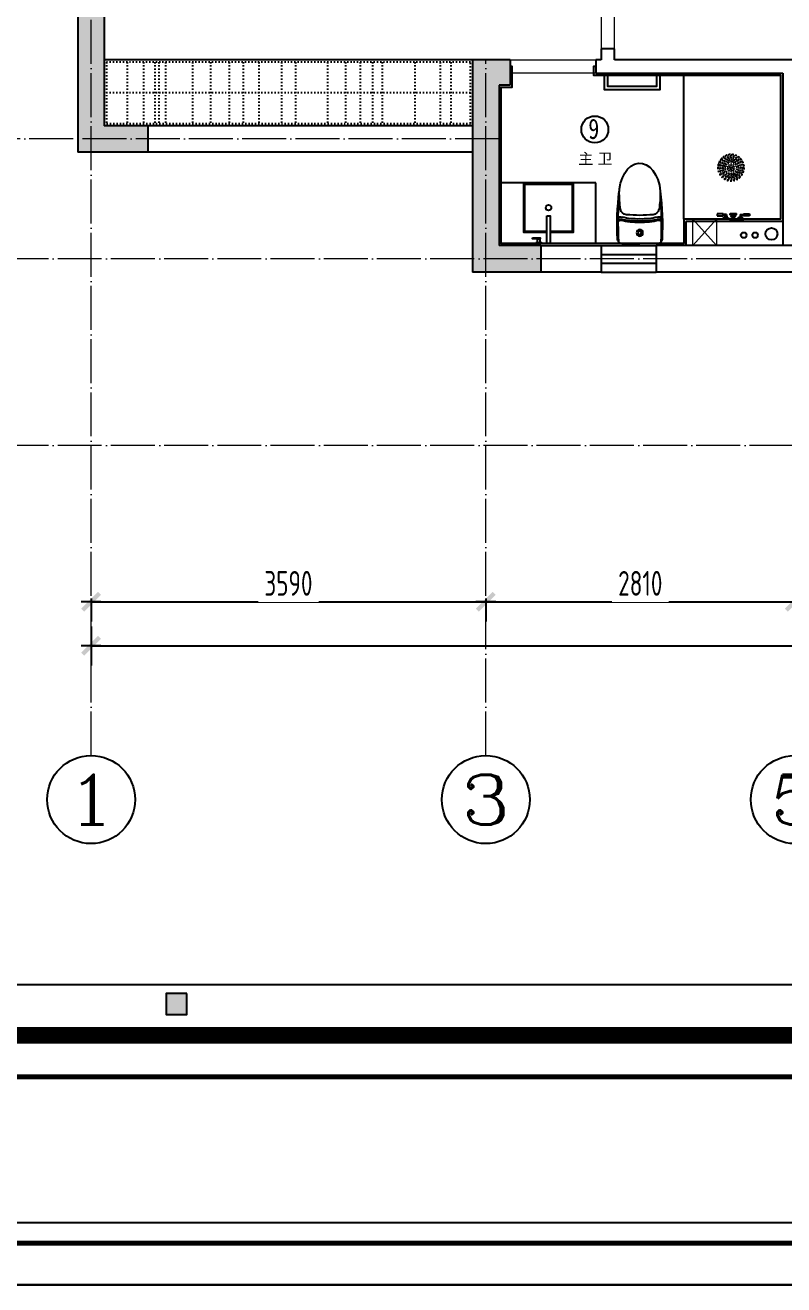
# Model space of a CAD drawing. Header units: inches. Extents: x -50945 to 250244, y -404780 to 18493.
# Drawn here: x 34751 to 41650, y -337352 to -325895 of the extents above; entities that cross this region are included whole.
import ezdxf
from ezdxf.enums import TextEntityAlignment as Align

# ---------------------------------------------------------------- set-up
doc = ezdxf.new("R2010")
doc.units = ezdxf.units.IN
doc.header["$MEASUREMENT"] = 0
for name, pattern in [('ACAD_ISO03W100', [30, 12, -18]), ('DOTE', [2.42, 2, -0.2, 0.02, -0.2]), ('iGo户型优化31', [0.35, 0.25, -0.1])]:
    doc.linetypes.add(name, pattern=pattern)
for name, color, linetype in [('15开关布置图-YJ', 2, 'Continuous'), ('AXIS', 1, 'Continuous'), ('AXIS_TEXT', 7, 'Continuous'), ('A图框', 7, 'Continuous'), ('D-ARCHI', 250, 'Continuous'), ('EVH 立面填充', 8, 'Continuous'), ('IBS-003-建筑窗框', 3, 'Continuous'), ('IBS-182-原建筑非承重墙', 150, 'Continuous'), ('IBS-200-原建筑承重墙柱', 200, 'Continuous'), ('IBS-63-原建筑窗', 63, 'Continuous'), ('IDS-030-造型完成面(看线)', 30, 'Continuous'), ('IDS-040-固定高家具', 40, 'Continuous'), ('IFF-31-卫浴洁具', 31, 'Continuous'), ('iGo户型优化', 7, 'Continuous'), ('外标注', 50, 'Continuous'), ('房间编号', 50, 'Continuous')]:
    doc.layers.add(name, color=color, linetype=linetype)
doc.layers.add('天棚材质标注', color=2, linetype='Continuous', lineweight=5)
doc.layers.add('门', color=65, linetype='Continuous', lineweight=13)
doc.styles.add('_TCH_AXIS', font='COMPLEX', dxfattribs={"bigfont": 'GBCBIG'})
doc.styles.add('ARI', font='', dxfattribs={"width": 0.8, "height": 200})
doc.styles.add('COMPLEX', font='COMPLEX')
doc.styles.add('HBA-DIMT', font='ARCHS.SHX', dxfattribs={"width": 0.8})
doc.styles.add('MtXpl_Arial_Unicode_', font='Arial Unicode.ttf')
doc.styles.get('ARI').set_extended_font_data('SimSun')
doc.dimstyles.new('HBA_40', dxfattribs={"dimscale": 50, "dimtxt": 2.5, "dimasz": 0.1, "dimexe": 2, "dimexo": 2.5, "dimgap": 0.6, "dimtad": 1, "dimdec": 0, "dimrnd": 5, "dimzin": 0, "dimtxsty": 'HBA-DIMT', "dimblk": 'HBA_DIMENSION_TICK', "dimblk1": 'HBA_DIMENSION_TICK', "dimblk2": 'HBA_DIMENSION_TICK', "dimcen": 0.125, "dimclrd": 44, "dimclre": 44, "dimclrt": 2, "dimadec": 0, "dimazin": 0, "dimtfac": 1, "dimtdec": 0, "dimtix": 1, "dimtmove": 1, "dimatfit": 3, "dimldrblk": 'HBA_Leader_Dot', "dimfxl": 0, "dimtvp": 1, "dimtfill": 1, "dimtolj": 1, "dimtzin": 0, "dimarcsym": 0})

# ---------------------------------------------------------------- blocks, each defined once
blk = doc.blocks.new('HBA_DIMENSION_TICK')
at = {"color": 0, "linetype": 'ByBlock'}
for p, q in [((-10, 0), (0, 0)), ((0, 0), (10, 0))]:
    blk.add_line(p, q, dxfattribs=at)
at = {"color": 50, "linetype": 'ByBlock'}
blk.add_solid([(-10, -7), (-7, -10), (7, 10), (10, 7)], dxfattribs=at)
blk = doc.blocks.new('*D379')
at = {"layer": 'Defpoints', "color": 0, "transparency": 16777216}
for p in [(35350, -330884), (38940, -330884), (38940, -331139)]:
    blk.add_point(p, dxfattribs=at)
at = {"layer": '外标注', "color": 44, "lineweight": -2, "transparency": 16777216}
for p, q in [((35350, -331109), (35350, -331319)), ((35359, -331139), (38931, -331139)), ((38940, -331109), (38940, -331319))]:
    blk.add_line(p, q, dxfattribs=at)
at = {"layer": '外标注', "color": 44, "lineweight": -2, "transparency": 16777216, "xscale": 9, "yscale": 9, "zscale": 9, "rotation": 180}
blk.add_blockref('HBA_DIMENSION_TICK', (35350, -331139), dxfattribs=at)
at = {"layer": '外标注', "color": 44, "lineweight": -2, "transparency": 16777216, "xscale": 9, "yscale": 9, "zscale": 9}
blk.add_blockref('HBA_DIMENSION_TICK', (38940, -331139), dxfattribs=at)
at = {"layer": '外标注', "color": 2, "transparency": 16777216, "insert": (37145, -330972), "char_height": 225, "attachment_point": 5, "style": 'HBA-DIMT', "bg_fill": 3, "box_fill_scale": 1.25, "bg_fill_color": 256, "bg_fill_true_color": 13158600, "bg_fill_transparency": 0}
blk.add_mtext('\\A1;3590', dxfattribs=at)
blk = doc.blocks.new('HBA_Leader_Dot')
at = {"color": 0, "linetype": 'ByBlock'}
blk.add_line((-5, 0), (-10, 0), dxfattribs=at)
at = {"color": 0, "linetype": 'ByBlock', "const_width": 5}
blk.add_lwpolyline([(-2.5, 0, 1), (2.5, 0, 1)], format="xyb", close=True, dxfattribs=at)
blk = doc.blocks.new('*D380')
at = {"layer": 'Defpoints', "color": 0, "transparency": 16777216}
for p in [(38940, -330884), (41750, -330884), (41750, -331139)]:
    blk.add_point(p, dxfattribs=at)
at = {"layer": '外标注', "color": 44, "lineweight": -2, "transparency": 16777216}
for p, q in [((38940, -331109), (38940, -331319)), ((38949, -331139), (41741, -331139)), ((41750, -331109), (41750, -331319))]:
    blk.add_line(p, q, dxfattribs=at)
at = {"layer": '外标注', "color": 44, "lineweight": -2, "transparency": 16777216, "xscale": 9, "yscale": 9, "zscale": 9, "rotation": 180}
blk.add_blockref('HBA_DIMENSION_TICK', (38940, -331139), dxfattribs=at)
at = {"layer": '外标注', "color": 44, "lineweight": -2, "transparency": 16777216, "xscale": 9, "yscale": 9, "zscale": 9}
blk.add_blockref('HBA_DIMENSION_TICK', (41750, -331139), dxfattribs=at)
at = {"layer": '外标注', "color": 2, "transparency": 16777216, "insert": (40345, -330972), "char_height": 225, "attachment_point": 5, "style": 'HBA-DIMT', "bg_fill": 3, "box_fill_scale": 1.25, "bg_fill_color": 256, "bg_fill_true_color": 13158600, "bg_fill_transparency": 0}
blk.add_mtext('\\A1;2810', dxfattribs=at)
blk = doc.blocks.new('*D387')
at = {"layer": 'Defpoints', "color": 0, "transparency": 16777216}
for p in [(35350, -331139), (50050, -331139), (50050, -331539)]:
    blk.add_point(p, dxfattribs=at)
at = {"layer": '外标注', "color": 44, "lineweight": -2, "transparency": 16777216}
for p, q in [((35350, -331364), (35350, -331719)), ((50050, -331364), (50050, -331719)), ((35359, -331539), (50041, -331539))]:
    blk.add_line(p, q, dxfattribs=at)
at = {"layer": '外标注', "color": 44, "lineweight": -2, "transparency": 16777216, "xscale": 9, "yscale": 9, "zscale": 9, "rotation": 180}
blk.add_blockref('HBA_DIMENSION_TICK', (35350, -331539), dxfattribs=at)
at = {"layer": '外标注', "color": 44, "lineweight": -2, "transparency": 16777216, "xscale": 9, "yscale": 9, "zscale": 9}
blk.add_blockref('HBA_DIMENSION_TICK', (50050, -331539), dxfattribs=at)
at = {"layer": '外标注', "color": 2, "transparency": 16777216, "insert": (42700, -331372), "char_height": 225, "attachment_point": 5, "style": 'HBA-DIMT', "bg_fill": 3, "box_fill_scale": 1.25, "bg_fill_color": 256, "bg_fill_true_color": 13158600, "bg_fill_transparency": 0}
blk.add_mtext('\\A1;14700', dxfattribs=at)
blk = doc.blocks.new('_AXISO')
blk.add_circle((0, 0), 0.5)
at = {"layer": 'AXIS_TEXT', "style": 'COMPLEX', "width": 1.041667}
blk.add_attdef('A', text='', height=0.56, dxfattribs=at).set_placement((-0.25, -0.28), (0.25, -0.28), align=Align.FIT)
blk = doc.blocks.new('gegeg')
at = {"layer": 'A图框'}
h = blk.add_hatch(color=256, dxfattribs=at)
h.dxf.hatch_style = 1
h.paths.add_polyline_path([(140844, -57733), (141019, -57733), (141019, -57558), (140844, -57558)])
for p, q in [((133887, -57482), (161887, -57482)), ((138761, -59483), (146834, -59483))]:
    blk.add_line(p, q, dxfattribs=at)
for points in [[(162587, -39218), (162587, -60008), (133187, -60008), (133187, -39218)], [(141019, -57558), (140844, -57558), (140844, -57733), (141019, -57733)]]:
    blk.add_lwpolyline(points, close=True, dxfattribs=at)
at = {"layer": 'A图框', "const_width": 140}
blk.add_lwpolyline([(161887, -57908), (133887, -57908)], dxfattribs=at)
at = {"layer": 'A图框', "const_width": 42}
blk.add_lwpolyline([(133537, -58258), (162237, -58258), (162237, -59658), (133537, -59658)], close=True, dxfattribs=at)
blk = doc.blocks.new('A$C4f8d1d60')
at = {"color": 8}
for p, q in [((4, 244, 0), (0, 244, 0)), ((0, 182, 0), (0, 244, 0)), ((4, 182, 0), (4, 244, 0)), ((4, 230, 0), (20, 230, 0)), ((20, 195, 0), (20, 230, 0)), ((49, 294, 0), (31, 294, 0)), ((31, 294, 0), (31, 239, 0)), ((31, 239, 0), (49, 239, 0)), ((36, 217, 0), (36, 239, 0)), ((44, 209, 0), (44, 239, 0)), ((49, 239, 0), (49, 294, 0)), ((49, 294, 0), (49, 294, 0)), ((4, 182, 0), (0, 182, 0)), ((0, 112, 0), (0, 182, 0)), ((4, 159, 0), (0, 159, 0)), ((0, 159, 0), (0, 134, 0)), ((4, 134, 0), (0, 134, 0)), ((4, 195, 0), (20, 195, 0)), ((4, 134, 0), (4, 159, 0)), ((15, 154, 0), (4, 154, 0)), ((15, 139, 0), (4, 139, 0)), ((24, 220, 0), (20, 220, 0)), ((24, 206, 0), (20, 206, 0)), ((24, 206, 0), (24, 220, 0)), ((36, 217, 0), (24, 217, 0)), ((44, 209, 0), (24, 209, 0)), ((31, 164, 0), (31, 159, 0)), ((31, 159, 0), (36, 159, 0)), ((31, 134, 0), (31, 129, 0)), ((31, 134, 0), (36, 134, 0)), ((41, 178, 0), (51, 178, 0)), ((41, 118, 0), (51, 118, 0)), ((51, 118, 0), (51, 178, 0)), ((4, 112, 0), (0, 112, 0)), ((0, 112, 0), (0, 50, 0)), ((4, 50, 0), (0, 50, 0)), ((4, 112, 0), (4, 50, 0)), ((4, 98, 0), (20, 98, 0)), ((4, 63, 0), (20, 63, 0)), ((20, 98, 0), (20, 63, 0)), ((24, 88, 0), (20, 88, 0)), ((24, 74, 0), (20, 74, 0)), ((24, 88, 0), (24, 74, 0)), ((44, 85, 0), (24, 85, 0)), ((36, 77, 0), (24, 77, 0)), ((31, 0, 0), (31, 55, 0)), ((31, 55, 0), (49, 55, 0)), ((49, 0, 0), (31, 0, 0)), ((36, 77, 0), (36, 55, 0)), ((44, 85, 0), (44, 55, 0)), ((49, 55, 0), (49, 0, 0)), ((49, 0, 0), (49, 0, 0))]:
    blk.add_line(p, q, dxfattribs=at)
at = {"color": 8, "linetype": 'ACAD_ISO03W100'}
for centre, radius in [((469, 127, 0), 120), ((469, 127, 0), 118), ((440, 235, 0), 3), ((449, 227, 0), 3), ((469, 239, 0), 3), ((475, 229, 0), 3), ((498, 235, 0), 3), ((357, 127, 0), 3), ((361, 156, 0), 3), ((367, 133, 0), 3), ((372, 183, 0), 3), ((372, 159, 0), 3), ((377, 127, 0), 3), ((380, 151, 0), 3), ((384, 183, 0), 3), ((387, 117, 0), 3), ((388, 140, 0), 3), ((389, 173, 0), 3), ((390, 206, 0), 3), ((395, 162, 0), 3), ((397, 127, 0), 3), ((400, 149, 0), 3), ((401, 203, 0), 3), ((404, 192, 0), 3), ((408, 182, 0), 3), ((408, 136, 0), 3), ((409, 112, 0), 3), ((411, 169, 0), 3), ((413, 224, 0), 3), ((416, 159, 0), 3), ((417, 127, 0), 3), ((422, 149, 0), 3), ((423, 206, 0), 3), ((424, 218, 0), 3), ((426, 197, 0), 3), ((427, 185, 0), 3), ((432, 177, 0), 3), ((436, 167, 0), 3), ((437, 127, 0), 3), ((443, 146, 0), 3), ((445, 216, 0), 3), ((447, 206, 0), 3), ((447, 195, 0), 3), ((448, 134, 0), 3), ((450, 115, 0), 3), ((454, 187, 0), 3), ((457, 177, 0), 3), ((457, 127, 0), 3), ((459, 157, 0), 3), ((462, 148, 0), 3), ((469, 127, 0), 5), ((469, 219, 0), 3), ((469, 199, 0), 3), ((471, 209, 0), 3), ((475, 137, 0), 3), ((475, 116, 0), 3), ((478, 188, 0), 3), ((479, 157, 0), 3), ((480, 177, 0), 3), ((481, 145, 0), 3), ((491, 195, 0), 3), ((491, 129, 0), 3), ((493, 216, 0), 3), ((494, 205, 0), 3), ((495, 146, 0), 3), ((501, 223, 0), 3), ((501, 180, 0), 3), ((501, 167, 0), 3), ((501, 127, 0), 3), ((511, 185, 0), 3), ((515, 206, 0), 3), ((515, 195, 0), 3), ((516, 149, 0), 3), ((519, 163, 0), 3), ((521, 127, 0), 3), ((525, 224, 0), 3), ((525, 212, 0), 3), ((527, 169, 0), 3), ((529, 141, 0), 3), ((530, 117, 0), 3), ((532, 179, 0), 3), ((534, 192, 0), 3), ((537, 149, 0), 3), ((541, 127, 0), 3), ((544, 159, 0), 3), ((545, 194, 0), 3), ((548, 206, 0), 3), ((549, 173, 0), 3), ((550, 137, 0), 3), ((550, 113, 0), 3), ((558, 151, 0), 3), ((560, 172, 0), 3), ((561, 127, 0), 3), ((566, 183, 0), 3), ((569, 147, 0), 3), ((571, 120, 0), 3), ((577, 156, 0), 3), ((581, 127, 0), 3), ((361, 98, 0), 3), ((369, 107, 0), 3), ((372, 71, 0), 3), ((377, 81, 0), 3), ((380, 103, 0), 3), ((389, 81, 0), 3), ((390, 48, 0), 3), ((392, 59, 0), 3), ((394, 94, 0), 3), ((400, 105, 0), 3), ((404, 62, 0), 3), ((406, 74, 0), 3), ((411, 84, 0), 3), ((412, 42, 0), 3), ((413, 30, 0), 3), ((419, 90, 0), 3), ((422, 104, 0), 3), ((423, 59, 0), 3), ((423, 47, 0), 3), ((427, 69, 0), 3), ((436, 86, 0), 3), ((436, 30, 0), 3), ((437, 74, 0), 3), ((440, 19, 0), 3), ((443, 108, 0), 3), ((444, 49, 0), 3), ((445, 38, 0), 3), ((447, 58, 0), 3), ((457, 76, 0), 3), ((459, 96, 0), 3), ((459, 65, 0), 3), ((462, 25, 0), 3), ((466, 105, 0), 3), ((467, 45, 0), 3), ((469, 55, 0), 3), ((469, 35, 0), 3), ((469, 15, 0), 3), ((479, 96, 0), 3), ((480, 76, 0), 3), ((484, 111, 0), 3), ((484, 67, 0), 3), ((489, 27, 0), 3), ((490, 48, 0), 3), ((491, 58, 0), 3), ((493, 38, 0), 3), ((495, 108, 0), 3), ((498, 19, 0), 3), ((501, 86, 0), 3), ((506, 77, 0), 3), ((511, 69, 0), 3), ((512, 57, 0), 3), ((514, 35, 0), 3), ((515, 47, 0), 3), ((516, 104, 0), 3), ((522, 95, 0), 3), ((525, 30, 0), 3), ((527, 84, 0), 3), ((530, 72, 0), 3), ((534, 62, 0), 3), ((536, 50, 0), 3), ((537, 105, 0), 3), ((543, 91, 0), 3), ((548, 48, 0), 3), ((549, 81, 0), 3), ((554, 70, 0), 3), ((558, 103, 0), 3), ((565, 94, 0), 3), ((566, 71, 0), 3), ((577, 98, 0), 3)]:
    blk.add_circle(centre, radius, dxfattribs=at)
at = {"color": 8}
blk.add_circle((31, 147, 0), 9.39, dxfattribs=at)
for centre, radius, start, end in [((31, 147, 0), 17.5, 89.9939, 154.6169), ((31, 147, 0), 17.5, 205.3708, 269.9939), ((31, 147, 0), 12.5, 89.9939, 269.9939), ((75, 159, 0), 38.6, 151.0182, 179.603), ((64, 133, 0), 27.5, 176.8326, 212.9544)]:
    blk.add_arc(centre, radius, start, end, dxfattribs=at)
blk = doc.blocks.new('rtger')
at = {"layer": 'IFF-31-卫浴洁具', "ltscale": 0.02}
for p in [(64161, 9478), (64161, 9151)]:
    blk.add_line(p, (64161, 9315), dxfattribs=at)
for radius in [29.6, 16.1]:
    blk.add_circle((64065, 9315), radius, dxfattribs=at)
for centre, radius, start, end in [((64006, 6944), 2577, 87.4001, 97.1336), ((63964, 5198), 4312, 87.5288, 93.6994), ((63943, 9487), 24.1, 108.0596, 207.7967), ((63959, 9491), 18.8, 84.0685, 197.6407), ((63968, 9493), 18.2, 113.5276, 196.6187), ((64121, 9478), 40, 0, 87.4001), ((63693, 8401), 1100, 81.703, 90.3481), ((63840, 9431), 60, 5.3921, 79.5299), ((62528, 9307), 1378, 0.3409, 5.3921), ((63387, 9339), 552, 357.5425, 14.3815), ((63368, 9339), 592, 357.7467, 14.3815), ((63368, 9339), 602, 357.7467, 14.3815), ((62528, 9323), 1378, 354.6079, 359.6591), ((63387, 9291), 552, 345.6185, 2.4575), ((63368, 9291), 592, 345.6185, 2.2533), ((63368, 9291), 602, 345.6185, 2.2533), ((63840, 9199), 60, 280.4701, 354.6079), ((63693, 10228), 1100, 269.6519, 278.297), ((64006, 11686), 2577, 262.8664, 272.5999), ((63964, 13431), 4312, 266.3006, 272.4712), ((63943, 9143), 24.1, 152.2033, 251.9404), ((63959, 9138), 18.8, 162.3593, 275.9315), ((63968, 9136), 18.2, 163.3813, 246.4724), ((64121, 9151), 40, 272.5999, 0)]:
    blk.add_arc(centre, radius, start, end, dxfattribs=at)
blk.add_ellipse((63720, 9315), major_axis=(289, 0), ratio=0.648116, start_param=1.570796, end_param=4.592942, dxfattribs=at)
blk = doc.blocks.new('抖音iGo户型优化-0715')
at = {"layer": 'IFF-31-卫浴洁具'}
for points in [[(13559, -200880), (13529, -200880), (13529, -200630), (13559, -200630)], [(13659, -200640), (13609, -200640), (13609, -200630), (13659, -200630)], [(13649, -200640), (13619, -200640), (13619, -200670), (13649, -200670)], [(13689, -200681), (13619, -200681), (13619, -200671), (13689, -200671)]]:
    blk.add_lwpolyline(points, close=True, dxfattribs=at)
blk.add_lwpolyline([(13559, -200730), (13769, -200730), (13769, -201180), (13319, -201180), (13319, -200730), (13529, -200730)], dxfattribs=at)
at = {"layer": 'iGo户型优化', "color": 251, "ltscale": 333}
blk.add_lwpolyline([(13559, -200740), (13759, -200740), (13759, -201170), (13329, -201170), (13329, -200740), (13529, -200740)], dxfattribs=at)
at = {"layer": 'iGo户型优化', "color": 7}
blk.add_circle((13544, -200955), 25, dxfattribs=at)

msp = doc.modelspace()

# ---------------------------------------------------------------- hatches: boundary and pattern name
at = {"layer": 'EVH 立面填充'}
h = msp.add_hatch(color=256, dxfattribs=at)
h.dxf.hatch_style = 1
h.paths.add_polyline_path([(35470.5, -326810.4), (35470.5, -325360.4), (35230.5, -325360.4), (35230.5, -327050.4), (35870.5, -327050.4), (35870.5, -326810.4)])
h = msp.add_hatch(color=256, dxfattribs=at)
h.dxf.hatch_style = 1
h.paths.add_polyline_path([(38820.2, -328140.4), (39440.2, -328140.4), (39440.2, -327900.4), (39060.2, -327900.4), (39060.2, -326440.4), (39160.2, -326440.4), (39160.2, -326210.4), (38820.2, -326210.4)])

# ---------------------------------------------------------------- linework, layer by layer
at = {"layer": 'D-ARCHI', "color": 251, "linetype": 'DOTE', "lineweight": 5, "ltscale": 200}
for p, q in [((39060.2, -326930.4), (32543.24, -326930.4)), ((52870.5, -328020.4), (32543.24, -328020.4)), ((52870.5, -329718.73), (32543.24, -329718.73))]:
    msp.add_line(p, q, dxfattribs=at)
at = {"layer": 'IBS-003-建筑窗框', "color": 251, "ltscale": 10}
for p, q in [((39990.2, -327900.4), (40490.2, -327900.4)), ((39990.2, -328140.4), (40490.2, -328140.4))]:
    msp.add_line(p, q, dxfattribs=at)
at = {"layer": 'IBS-182-原建筑非承重墙'}
for p, q in [((40110.2, -326110.4), (39990.2, -326110.4)), ((39990.2, -326110.4), (39990.2, -326210.4)), ((40110.2, -326210.4), (40110.2, -326110.4)), ((39990.2, -326210.4), (39940.2, -326210.4)), ((39940.2, -326210.4), (39940.2, -326330.4)), ((43760.2, -326210.4), (40110.2, -326210.4)), ((39940.2, -326330.4), (41640.2, -326330.4)), ((41640.2, -326330.4), (41640.2, -327900.4)), ((38820.2, -326810.4), (35870.5, -326810.4)), ((38820.2, -327050.4), (35870.5, -327050.4)), ((40760.2, -327680.4), (40760.2, -327900.4)), ((41640.2, -327680.4), (40760.2, -327680.4)), ((39440.2, -327900.4), (39990.2, -327900.4)), ((39990.2, -327900.4), (39990.2, -328140.4)), ((41870.2, -327900.4), (40490.2, -327900.4)), ((40490.2, -327900.4), (40490.2, -328140.4)), ((39990.2, -328140.4), (39440.2, -328140.4)), ((42950.2, -328140.4), (40490.2, -328140.4))]:
    msp.add_line(p, q, dxfattribs=at)
for centre, radius in [((41537.38, -327793.78), 55), ((41285.88, -327805.22), 25), ((41389.22, -327805.22), 25)]:
    msp.add_circle(centre, radius, dxfattribs=at)
at = {"layer": 'IBS-200-原建筑承重墙柱', "ltscale": 0.02}
for p, q in [((35230.5, -325360.4), (35230.5, -327050.4)), ((35470.5, -325360.4), (35470.5, -326810.4)), ((39160.2, -326210.4), (38820.2, -326210.4)), ((38820.2, -326210.4), (38820.2, -328140.4)), ((39160.2, -326210.4), (39160.2, -326440.4)), ((39160.2, -326440.4), (39060.2, -326440.4)), ((39060.2, -326440.4), (39060.2, -327900.4)), ((35870.5, -326810.4), (35470.5, -326810.4)), ((35870.5, -327050.4), (35870.5, -326810.4)), ((35870.5, -327050.4), (35230.5, -327050.4)), ((39440.2, -327900.4), (39060.2, -327900.4)), ((39440.2, -327900.4), (39440.2, -328140.4)), ((39440.2, -328140.4), (38820.2, -328140.4))]:
    msp.add_line(p, q, dxfattribs=at)
at = {"layer": 'IBS-63-原建筑窗'}
for p, q in [((39990.2, -327980.4), (40490.2, -327980.4)), ((39990.2, -328060.4), (40490.2, -328060.4))]:
    msp.add_line(p, q, dxfattribs=at)
at = {"layer": 'IDS-030-造型完成面(看线)'}
msp.add_lwpolyline([(39940.2, -326270.4), (39920.2, -326270.4), (39920.2, -326350.4), (41620.2, -326350.4), (41620.2, -327660.4), (40740.2, -327660.4), (40740.2, -327880.4), (39080.2, -327880.4), (39080.2, -326460.4), (39180.2, -326460.4), (39180.2, -326270.4), (39160.2, -326270.4)], dxfattribs=at)
at = {"layer": 'IDS-040-固定高家具'}
msp.add_line((38820.2, -326210.4), (35470.5, -326210.4), dxfattribs=at)
at = {"layer": 'IDS-040-固定高家具', "linetype": 'ACAD_ISO03W100'}
for p, q in [((35677.59, -326230.4), (35677.59, -326790.4)), ((35826.32, -326230.4), (35826.32, -326790.4)), ((35930.44, -326230.4), (35930.44, -326790.4)), ((35967.62, -326230.4), (35967.62, -326790.4)), ((36027.11, -326230.4), (36027.11, -326790.4)), ((36272.52, -326230.4), (36272.52, -326790.4)), ((36436.13, -326230.4), (36436.13, -326790.4)), ((36607.17, -326230.4), (36607.17, -326790.4)), ((36733.59, -326230.4), (36733.59, -326790.4)), ((36874.89, -326230.4), (36874.89, -326790.4)), ((37083.12, -326230.4), (37083.12, -326790.4)), ((37209.54, -326230.4), (37209.54, -326790.4)), ((37499.57, -326230.4), (37499.57, -326790.4)), ((37663.18, -326230.4), (37663.18, -326790.4)), ((37797.04, -326230.4), (37797.04, -326790.4)), ((37908.59, -326230.4), (37908.59, -326790.4)), ((37997.83, -326230.4), (37997.83, -326790.4)), ((38295.29, -326230.4), (38295.29, -326790.4)), ((38525.83, -326230.4), (38525.83, -326790.4)), ((38622.5, -326230.4), (38622.5, -326790.4)), ((38800.2, -326510.4), (35490.5, -326510.4))]:
    msp.add_line(p, q, dxfattribs=at)
msp.add_lwpolyline([(35490.5, -326790.4), (38800.2, -326790.4), (38800.2, -326230.4), (35490.5, -326230.4)], close=True, dxfattribs=at)
at = {"layer": 'IFF-31-卫浴洁具', "ltscale": 0.02}
for p, q in [((40740.2, -327660.4), (40740.2, -326350.4)), ((39940.2, -327330.4), (39080.2, -327330.4)), ((39940.2, -327880.4), (39940.2, -327330.4))]:
    msp.add_line(p, q, dxfattribs=at)
for points in [[(40016.96, -326350.4), (40016.96, -326480.4), (40526.96, -326480.4), (40526.96, -326350.4)], [(40046.96, -326350.4), (40046.96, -326450.4), (40496.96, -326450.4), (40496.96, -326350.4)]]:
    msp.add_lwpolyline(points, dxfattribs=at)
at = {"layer": '天棚材质标注', "color": 1}
for p, q in [((41039.1, -327900.4), (40821.46, -327660.4)), ((40821.46, -327900.4), (41039.1, -327660.4))]:
    msp.add_line(p, q, dxfattribs=at)
msp.add_lwpolyline([(40821.46, -327660.4), (41039.1, -327660.4), (41039.1, -327900.4), (40821.46, -327900.4)], close=True, dxfattribs=at)
at = {"layer": '房间编号'}
msp.add_circle((39931.79, -326843.84), 122.5, dxfattribs=at)
at = {"layer": '门', "color": 8, "lineweight": 5}
for points in [[(39990.2, -326110.4), (40110.5, -326110.4), (40110.5, -325230.4), (39990.2, -325230.4)], [(39940.2, -326330.4), (39160.2, -326330.4), (39160.2, -326210.4), (39940.2, -326210.4)]]:
    msp.add_lwpolyline(points, close=True, dxfattribs=at)

# ---------------------------------------------------------------- block references
at = {"color": 7, "linetype": 'iGo户型优化31', "rotation": 180}
msp.add_blockref('抖音iGo户型优化-0715', (53054.65, -528510.67), dxfattribs=at)
at = {"layer": '15开关布置图-YJ', "color": 2, "xscale": 1.081091401797356, "yscale": 1.081091401797356, "zscale": 1.081091401797356}
msp.add_blockref('gegeg', (-116232.48, -294954.08), dxfattribs=at)
at = {"layer": 'AXIS'}
ref = msp.add_blockref('_AXISO', (35350.5, -332938.73), dxfattribs=dict(at, xscale=800, yscale=800, zscale=800))
ref.add_attrib('A', '1', dxfattribs={"layer": 'AXIS_TEXT', "height": 452.55, "style": '_TCH_AXIS', "width": 2.333333}).set_placement((35124.22, -333165.01), (35576.77, -333165.01), align=Align.FIT)
ref = msp.add_blockref('_AXISO', (38940.2, -332938.73), dxfattribs=dict(at, xscale=800, yscale=800, zscale=800))
ref.add_attrib('A', '3', dxfattribs={"layer": 'AXIS_TEXT', "height": 452.55, "style": '_TCH_AXIS', "width": 1.5}).set_placement((38713.92, -333165.01), (39166.47, -333165.01), align=Align.FIT)
ref = msp.add_blockref('_AXISO', (41750.2, -332938.73), dxfattribs=dict(at, xscale=800, yscale=800, zscale=800))
ref.add_attrib('A', '5', dxfattribs={"layer": 'AXIS_TEXT', "height": 452.55, "style": '_TCH_AXIS', "width": 1.5}).set_placement((41523.92, -333165.01), (41976.47, -333165.01), align=Align.FIT)
at = {"layer": 'IFF-31-卫浴洁具', "ltscale": 0.02, "xscale": -1}
for name, p, rotation in [('A$C4f8d1d60', (41043.2, -327660.4, 0), 270), ('rtger', (49655.04, -263719.26), 89.99999999999928)]:
    msp.add_blockref(name, p, dxfattribs=dict(at, rotation=rotation))

# ---------------------------------------------------------------- texts
at = {"layer": '房间编号', "color": 8, "style": 'MtXpl_Arial_Unicode_'}
msp.add_text('主 卫', height=100, dxfattribs=at).set_placement((39781.18, -327159.6))
at = {"layer": '房间编号', "insert": (39972.26, -326746.05), "char_height": 183.75, "width": 2606.4647, "attachment_point": 3, "style": 'ARI'}
msp.add_mtext('9', dxfattribs=at)

# ---------------------------------------------------------------- dimensions: what is measured, and where the dimension line sits
at = {"layer": '外标注'}
dim = msp.add_linear_dim(base=(38940.2, -331138.73), p1=(35350.5, -330883.69), p2=(38940.2, -330883.69), dimstyle='HBA_40', override={"dimscale": 90, "dimfxl": 200, "dimfxlon": 1}, dxfattribs=at)
dim.commit()
dim.dimension.update_dxf_attribs({"geometry": '*D379', "text_midpoint": (37145.35, -330972.23)})

# ---------------------------------------------------------------- next in the draw order: dimensions: what is measured, and where the dimension line sits
dim = msp.add_linear_dim(base=(41750.2, -331138.73), p1=(38940.2, -330883.69), p2=(41750.2, -330883.69), dimstyle='HBA_40', override={"dimscale": 90, "dimfxl": 200, "dimfxlon": 1}, dxfattribs=at)
dim.commit()
dim.dimension.update_dxf_attribs({"geometry": '*D380', "text_midpoint": (40345.2, -330972.23)})

# ---------------------------------------------------------------- next in the draw order: dimensions: what is measured, and where the dimension line sits
dim = msp.add_linear_dim(base=(50050.5, -331538.73), p1=(35350.5, -331138.73), p2=(50050.5, -331138.73), dimstyle='HBA_40', override={"dimscale": 90, "dimfxl": 200, "dimfxlon": 1}, dxfattribs=at)
dim.commit()
dim.dimension.update_dxf_attribs({"geometry": '*D387', "text_midpoint": (42700.5, -331372.23)})

# ---------------------------------------------------------------- next in the draw order: linework, layer by layer
at = {"layer": 'D-ARCHI', "color": 251, "linetype": 'DOTE', "lineweight": 5, "ltscale": 200}
for p, q in [((35350.5, -332538.73), (35350.5, -317590.16)), ((38940.2, -332538.73), (38940.2, -326210.4))]:
    msp.add_line(p, q, dxfattribs=at)

# ---------------------------------------------------------------- next in the draw order: block references
at = {"layer": '15开关布置图-YJ', "color": 2, "xscale": 1.081091401797356, "yscale": 1.081091401797356, "zscale": 1.081091401797356}
msp.add_blockref('gegeg', (-116232.48, -272478.19), dxfattribs=at)

doc.saveas('drawing.dxf')
